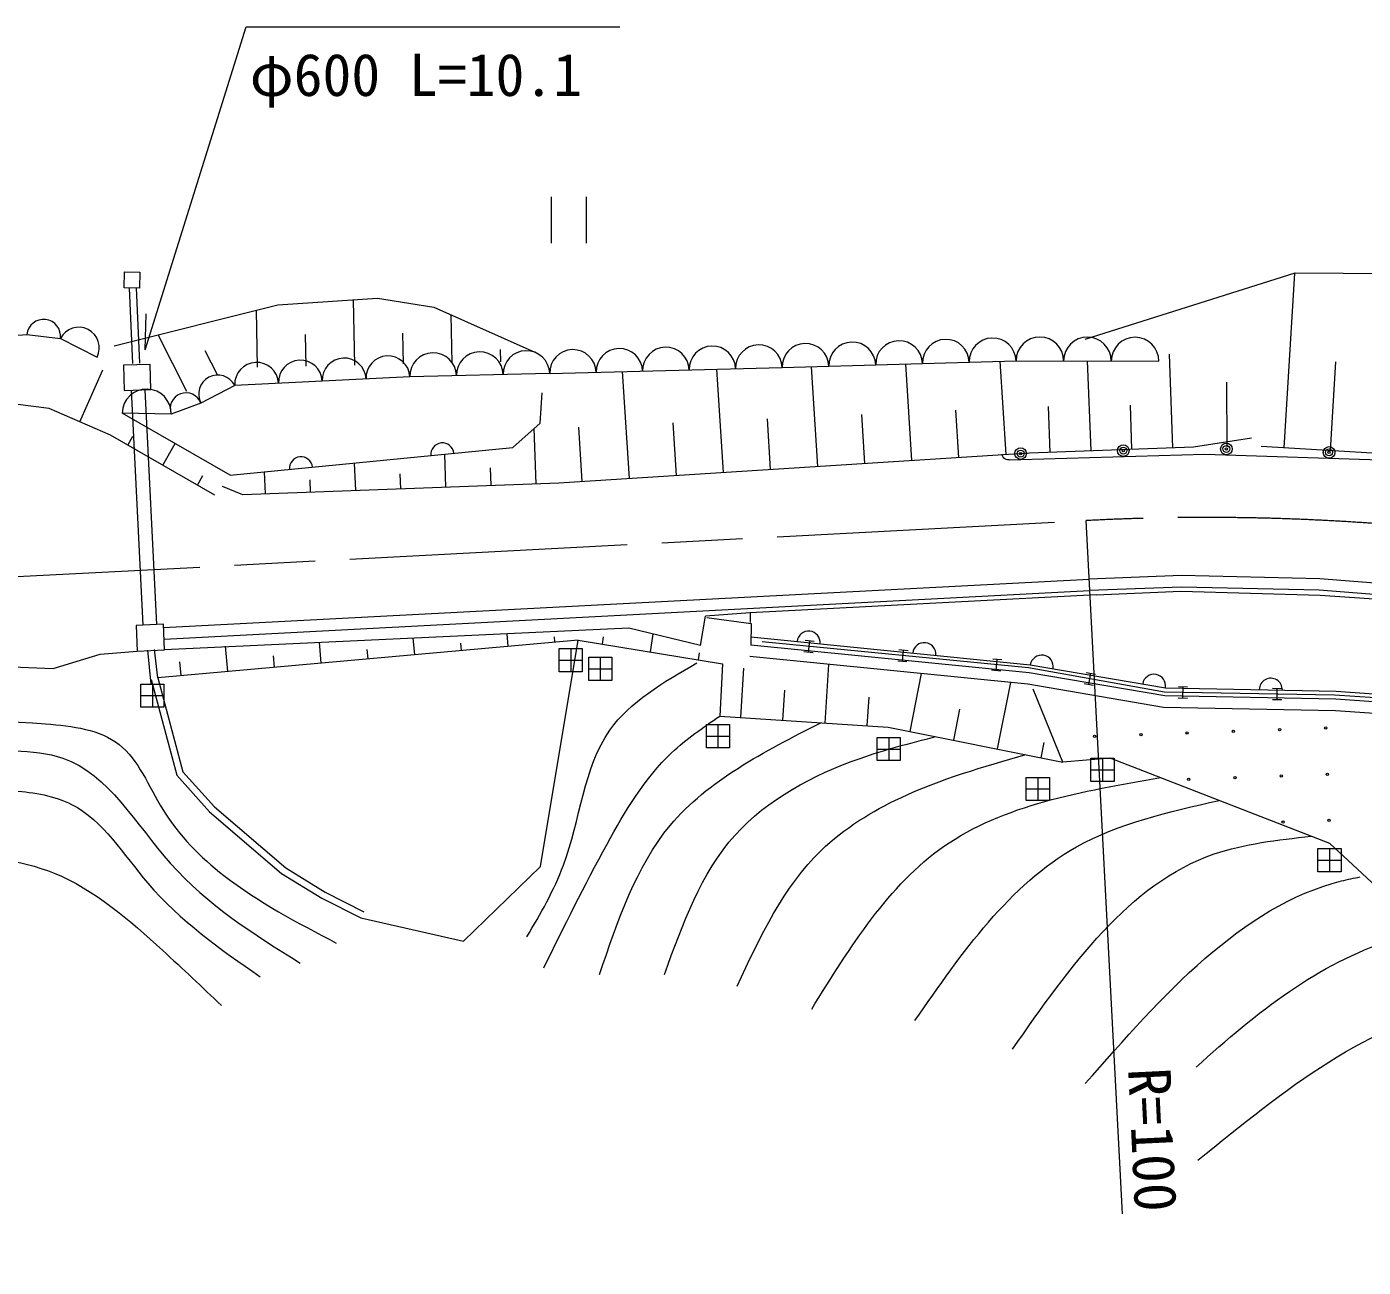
# Model space of a CAD drawing. Units: millimetres, scale not verified. Extents: x 40000 to 680000, y 20000 to 380000.
# Drawn here: x 283399 to 341185, y 266917 to 320544 of the extents above; entities that cross this region are included whole.
import ezdxf
from ezdxf.enums import TextEntityAlignment as Align

# ---------------------------------------------------------------- set-up
doc = ezdxf.new("R2010")
doc.units = ezdxf.units.MM
doc.header["$LTSCALE"] = 1000
doc.linetypes.add('CHAIN', pattern=[18.5, 12, -1.5, 3.5, -1.5])
for name, color, linetype, lineweight in [('M-BGD', 7, 'Continuous', 13), ('M-BMK', 2, 'CHAIN', 13), ('M-BMK-ROW', 30, 'Continuous', 13), ('M-STR-HTXT', 7, 'Continuous', 13)]:
    doc.layers.add(name, color=color, linetype=linetype, lineweight=lineweight)
doc.styles.add('ＭＳ ゴシック', font='')
doc.styles.get('ＭＳ ゴシック').set_extended_font_data('MS Gothic')

msp = doc.modelspace()

# ---------------------------------------------------------------- linework, layer by layer
at = {"layer": 'M-BGD'}
for p, q in [((306079, 313184), (306079, 311184)), ((307599, 311184), (307599, 313184)), ((337770, 302342), (338226, 309895)), ((287829, 309238), (287973, 305980)), ((288128, 309251), (288273, 305994)), ((297586, 305919), (297525, 308737)), ((293383, 305828), (293329, 308287)), ((301789, 306010), (301744, 308090)), ((290326, 304782), (289079, 307225)), ((295484, 305874), (295455, 307235)), ((299688, 305965), (299659, 307301)), ((291663, 305464), (291119, 306531)), ((303891, 306056), (303879, 306598)), ((332956, 302343), (332805, 306384)), ((285694, 303459), (286682, 305718)), ((313527, 301271), (313243, 305740)), ((317598, 301530), (317324, 305849)), ((321669, 301788), (321404, 305967)), ((325740, 302046), (325484, 306085)), ((329414, 302210), (329268, 306096)), ((339772, 302222), (340003, 306057)), ((309456, 301013), (309162, 305636)), ((335306, 302390), (335281, 305181)), ((288427, 294673), (287926, 304830)), ((289026, 294702), (288526, 304848)), ((323704, 301917), (323574, 303971)), ((327643, 302144), (327569, 304122)), ((331185, 302277), (331114, 304184)), ((292199, 301154), (287522, 303841)), ((311491, 301142), (311347, 303415)), ((315562, 301400), (315423, 303596)), ((319633, 301659), (319499, 303783)), ((287769, 302451), (287992, 302841)), ((305427, 300783), (305339, 303171)), ((307420, 300884), (307271, 303234)), ((289277, 301590), (289811, 302526)), ((292199, 301154), (304422, 302351)), ((297621, 300495), (297577, 301681)), ((301524, 300639), (301471, 302062)), ((325877, 301828), (326377, 301842)), ((290784, 300730), (291017, 301138)), ((293718, 300351), (293683, 301299)), ((299572, 300567), (299548, 301219)), ((303475, 300711), (303447, 301482)), ((295669, 300423), (295650, 300956)), ((289315, 294572), (329328, 296669)), ((289341, 294072), (329354, 296170)), ((312532, 293799), (312751, 295059)), ((314683, 295213), (312751, 295059)), ((304217, 293758), (304168, 294306)), ((306237, 293939), (306216, 294168)), ((308286, 293859), (308338, 294177)), ((310364, 293520), (310490, 294289)), ((288782, 292131), (288632, 293595)), ((289065, 292404), (288930, 293627)), ((307247, 294029), (289065, 292404)), ((292095, 292675), (291998, 293764)), ((296136, 293036), (296055, 293945)), ((298156, 293217), (298119, 293626)), ((300176, 293397), (300111, 294126)), ((302196, 293578), (302168, 293897)), ((317052, 294020), (317450, 293981)), ((317202, 293503), (317251, 294000)), ((321107, 293623), (321505, 293584)), ((321257, 293106), (321306, 293603)), ((290075, 292495), (290022, 293084)), ((294115, 292856), (294071, 293355)), ((312443, 293180), (312493, 293485)), ((317401, 293483), (317003, 293522)), ((317914, 290444), (318078, 292977)), ((321456, 293086), (321058, 293125)), ((325162, 293226), (325560, 293187)), ((325312, 292709), (325361, 293206)), ((314271, 290681), (314410, 292816)), ((321590, 290078), (322089, 292578)), ((325512, 292689), (325113, 292728)), ((329210, 292632), (329604, 292562)), ((329319, 292105), (329407, 292597)), ((316092, 290562), (316177, 291860)), ((325368, 289323), (325942, 292194)), ((329516, 292070), (329122, 292140)), ((333191, 292016), (333591, 292009)), ((333383, 291513), (333391, 292013)), ((337265, 291949), (337665, 291943)), ((337457, 291446), (337465, 291946)), ((319735, 290326), (319815, 291561)), ((333583, 291509), (333183, 291516)), ((337657, 291443), (337257, 291449)), ((323479, 289700), (323747, 291043)), ((327258, 288946), (327389, 289603))]:
    msp.add_line(p, q, dxfattribs=at)
for points in [[(329167, 307036), (338242, 309906), (352720, 309810), (361950, 310623)], [(291538, 300300), (287015, 302881), (284372, 304037), (281535, 304408), (275902, 304602), (271976, 304323), (268660, 304420), (265449, 305219), (262548, 306629), (259920, 308833)], [(287177, 306749), (294255, 308519), (298559, 308806), (300999, 308423), (305494, 306414)], [(271537, 306361), (283399, 307243), (284859, 307070), (286439, 306260)], [(306008, 305555), (316058, 305812), (326172, 306105), (332346, 306087)], [(306008, 305555), (299962, 305413), (292393, 305042), (290924, 304273), (289645, 303795), (287522, 303841)], [(304422, 302351), (305598, 303403), (305691, 304720)], [(336358, 302756), (333842, 302376), (326758, 302111), (306402, 300819), (292742, 300315), (291858, 300671)], [(350794, 301425), (342773, 302041), (336770, 302403)], [(325877, 301828), (325797, 301825), (325747, 301834), (325686, 301862), (325645, 301891), (325614, 301930), (325582, 301989), (325571, 302039), (325570, 302069)], [(326377, 301842), (334342, 302073), (342362, 301802), (350305, 300895), (358151, 299431), (365880, 297312)], [(386520, 286033), (361100, 293126), (357205, 294195), (351321, 295384), (345350, 296208), (339305, 296682), (333322, 296820), (329328, 296669)], [(329638, 295990), (314683, 295213), (314672, 294784)], [(386386, 285552), (360968, 292644), (357089, 293708), (351237, 294890), (345296, 295711), (339280, 296183), (333326, 296320), (329347, 296169)], [(329638, 295990), (333304, 296144), (339321, 295977), (345262, 295565), (351208, 294705), (357052, 293552), (360940, 292479), (384340, 285827), (383978, 284511)], [(312808, 295000), (314716, 294749), (314713, 293815)], [(266523, 293874), (274255, 294436), (274250, 293226), (284539, 292794), (286578, 293416), (288174, 293552)], [(312532, 293799), (309438, 294541), (289351, 293604)], [(314702, 294168), (326789, 292964), (332632, 291970), (340019, 291824), (345323, 291450), (350168, 290667), (354991, 289730), (359860, 288543), (373604, 284649), (384107, 284863)], [(297841, 282018), (302289, 281010), (305614, 284242), (307247, 294029)], [(307247, 294029), (313482, 293010), (313361, 290740), (320645, 290266), (328202, 288757), (326908, 291906)], [(383978, 284511), (373558, 284298), (359771, 288204), (354916, 289388), (350107, 290322), (345283, 291102), (340003, 291474), (332599, 291620), (326742, 292617), (314713, 293815)], [(383463, 284673), (373550, 284474), (359806, 288383), (354950, 289573), (350111, 290492), (345222, 291300), (339947, 291655), (332592, 291776), (326713, 292823), (315199, 293950)], [(383989, 284011), (373494, 283796), (359644, 287720), (354809, 288899), (350019, 289830), (345225, 290605), (339980, 290975), (332552, 291121), (326675, 292121), (314663, 293317)], [(289065, 292404), (290155, 288330), (291515, 286820), (294596, 284187), (296308, 283138), (297978, 282285)], [(288775, 292327), (289884, 288183), (291305, 286605), (294419, 283944), (296161, 282876), (297841, 282018)], [(384387, 284039), (383777, 282669), (375481, 281553), (365370, 283519), (356055, 286342), (350792, 287817), (349490, 285286), (345689, 282716), (343728, 281526), (339744, 285233), (330242, 288929), (328202, 288757)]]:
    msp.add_lwpolyline(points, dxfattribs=at)
for points in [[(287631, 309942), (288291, 309930), (288279, 309243), (287618, 309255)], [(287613, 304821), (288765, 304855), (288733, 305941), (287581, 305907)], [(288127, 294662), (288174, 293552), (289356, 293602), (289309, 294712)]]:
    msp.add_lwpolyline(points, close=True, dxfattribs=at)
for centre, radius in [((326370, 302092), 250), ((326370, 302092), 150), ((330810, 302221), 250), ((330810, 302221), 150), ((330810, 302221), 50), ((335267, 302291), 250), ((335267, 302291), 150), ((335267, 302291), 50), ((339707, 302141), 250), ((339707, 302141), 150), ((326370, 302092), 50), ((339707, 302141), 50), ((335566, 290085), 50), ((337565, 290158), 50), ((339563, 290230), 50), ((329570, 289869), 50), ((331569, 289941), 50), ((333567, 290013), 50), ((333639, 288015), 50), ((335638, 288087), 50), ((337637, 288159), 50), ((339636, 288231), 50), ((337709, 286160), 50), ((339708, 286232), 50)]:
    msp.add_circle(centre, radius, dxfattribs=at)
for centre, radius, start, end in [((284129, 307156), 735, 353.23079, 173.23079), ((285649, 306665), 888, 332.87503, 152.87503), ((317069, 305841), 1012, 1.6573, 181.6573), ((319092, 305900), 1012, 1.6573, 181.6573), ((321115, 305958), 1012, 1.6573, 181.6573), ((323138, 306017), 1012, 1.6573, 181.6573), ((325161, 306075), 1012, 1.6573, 181.6573), ((327201, 306102), 1029, 359.83674, 179.83674), ((329259, 306096), 1029, 359.83674, 179.83674), ((331317, 306090), 1029, 359.83674, 179.83674), ((299016, 305367), 947, 2.80647, 182.80647), ((300969, 305437), 1008, 1.34095, 181.34095), ((302985, 305484), 1008, 1.34095, 181.34095), ((305001, 305531), 1008, 1.34095, 181.34095), ((307013, 305580), 1005, 1.46648, 181.46648), ((309023, 305632), 1005, 1.46648, 181.46648), ((311033, 305683), 1005, 1.46648, 181.46648), ((313043, 305735), 1005, 1.46648, 181.46648), ((315053, 305786), 1005, 1.46648, 181.46648), ((293339, 305089), 947, 2.80647, 182.80647), ((295231, 305181), 947, 2.80647, 182.80647), ((297124, 305274), 947, 2.80647, 182.80647), ((291659, 304658), 829, 27.64383, 207.64383), ((288584, 303818), 1062, 358.76443, 178.76443), ((290285, 304034), 683, 20.48146, 200.48146), ((301366, 302052), 500, 5.5964, 185.5964), ((295255, 301453), 500, 5.5964, 185.5964), ((317204, 293919), 500, 354.31392, 174.31392), ((322208, 293420), 500, 354.31392, 174.31392), ((327282, 292880), 500, 350.34109, 170.34109), ((332140, 292053), 500, 350.34109, 170.34109), ((337186, 291880), 500, 358.87251, 178.87251)]:
    msp.add_arc(centre, radius, start, end, dxfattribs=at)
for points, knots in [([(305024, 281198), (305610, 282197), (306197, 283196), (306604, 284298), (307326, 286251), (307483, 288527), (308609, 290132), (309480, 291371), (310928, 292210), (312377, 293049)], [0, 0, 0, 0, 1, 1, 1, 2, 2, 2, 3, 3, 3, 3]), ([(213855, 277739), (216426, 279964), (218996, 282189), (221975, 283477), (225367, 284943), (229288, 285193), (233126, 285425), (238640, 285760), (243980, 286057), (249354, 286508), (255212, 286771), (261017, 287138), (266892, 288348), (272576, 289352), (278099, 290933), (284214, 290405), (285383, 290319), (286577, 290161), (287390, 289518), (288228, 288864), (288670, 287704), (289280, 286710), (289982, 285566), (290905, 284643), (291925, 283849), (293409, 282694), (295097, 281814), (296784, 280933)], [0, 0, 0, 0, 1, 1, 1, 2, 2, 2, 3, 3, 3, 4, 4, 4, 5, 5, 5, 6, 6, 6, 7, 7, 7, 8, 8, 8, 9, 9, 9, 9]), ([(305753, 279861), (306634, 281647), (307515, 283433), (308488, 285209), (309272, 286640), (310116, 288064), (311283, 289159), (311913, 289750), (312637, 290245), (313361, 290740)], [0, 0, 0, 0, 1, 1, 1, 2, 2, 2, 3, 3, 3, 3]), ([(308160, 279566), (308955, 281908), (309750, 284250), (311219, 286015), (312841, 287964), (315286, 289210), (317730, 290456)], [0, 0, 0, 0, 1, 1, 1, 2, 2, 2, 2]), ([(310971, 279566), (311760, 281760), (312549, 283954), (314030, 285602), (315416, 287144), (317407, 288207), (319427, 288916), (320513, 289298), (321607, 289577), (322702, 289856)], [0, 0, 0, 0, 1, 1, 1, 2, 2, 2, 3, 3, 3, 3]), ([(217111, 278072), (218736, 279419), (220362, 280766), (222186, 281689), (225192, 283211), (228736, 283584), (232228, 283849), (239782, 284423), (247088, 284496), (254397, 285361), (259953, 285811), (265430, 286729), (270972, 287898), (274902, 288646), (278818, 289480), (282883, 289248), (283599, 289213), (284322, 289146), (284961, 288924), (286933, 288237), (288114, 286067), (289604, 284389), (291230, 282557), (293224, 281313), (295219, 280069)], [0, 0, 0, 0, 1, 1, 1, 2, 2, 2, 3, 3, 3, 4, 4, 4, 5, 5, 5, 6, 6, 6, 7, 7, 7, 8, 8, 8, 8]), ([(314113, 279070), (315112, 281215), (316112, 283360), (317750, 284940), (318729, 285884), (319935, 286626), (321189, 287215), (322929, 288032), (324761, 288555), (326594, 289078)], [0, 0, 0, 0, 1, 1, 1, 2, 2, 2, 3, 3, 3, 3]), ([(222407, 278180), (224216, 279275), (226026, 280371), (227968, 281041), (231172, 282148), (234735, 282098), (238226, 282175), (242526, 282270), (246716, 282558), (250914, 282985), (257214, 283373), (263451, 283932), (269735, 285522), (274072, 286536), (278362, 287955), (282855, 287520), (283724, 287443), (284602, 287299), (285338, 286926), (286703, 286235), (287578, 284756), (288632, 283525), (290039, 281880), (291765, 280678), (293491, 279476)], [0, 0, 0, 0, 1, 1, 1, 2, 2, 2, 3, 3, 3, 4, 4, 4, 5, 5, 5, 6, 6, 6, 7, 7, 7, 8, 8, 8, 8]), ([(317337, 278078), (319005, 280763), (320673, 283448), (323042, 285106), (325615, 286907), (329015, 287495), (332415, 288084)], [0, 0, 0, 0, 1, 1, 1, 2, 2, 2, 2]), ([(321802, 277582), (323848, 280526), (325894, 283469), (328787, 285088), (330616, 286111), (332783, 286604), (334950, 287098)], [0, 0, 0, 0, 1, 1, 1, 2, 2, 2, 2]), ([(326018, 276342), (328529, 279928), (331040, 283513), (334742, 284784), (336040, 285229), (337483, 285390), (338927, 285551)], [0, 0, 0, 0, 1, 1, 1, 2, 2, 2, 2]), ([(260719, 280771), (265230, 281790), (269741, 282808), (274594, 283795), (278008, 284489), (281591, 285168), (284583, 283957), (286310, 283257), (287840, 281928), (289280, 280609), (290147, 279815), (290982, 279024), (291817, 278234)], [0, 0, 0, 0, 1, 1, 1, 2, 2, 2, 3, 3, 3, 4, 4, 4, 4]), ([(329160, 274854), (332530, 278685), (335901, 282517), (340239, 283618), (340507, 283686), (340779, 283743), (341055, 283792)], [0, 0, 0, 0, 1, 1, 1, 2, 2, 2, 2]), ([(333961, 275561), (336571, 277959), (339283, 280066), (342388, 281055), (348132, 282883), (355219, 280885), (360990, 277913), (363698, 276518), (366117, 274910), (368431, 273118), (370732, 271337), (372930, 269375), (375128, 267413)], [0, 0, 0, 0, 1, 1, 1, 2, 2, 2, 3, 3, 3, 4, 4, 4, 4]), ([(334038, 271547), (337771, 274583), (341503, 277619), (345695, 278161), (349653, 278672), (354019, 276960), (357931, 274937), (362541, 272552), (366519, 269734), (370498, 266917)], [0, 0, 0, 0, 1, 1, 1, 2, 2, 2, 3, 3, 3, 3])]:
    msp.add_open_spline(points, degree=3, knots=knots, dxfattribs=at)
at = {"layer": 'M-BMK'}
msp.add_line((278898, 296562), (329206, 299193), dxfattribs=at)
msp.add_arc((334428, 199330), 100000, 73.24344, 92.99365, dxfattribs=at)
at = {"layer": 'M-BMK-ROW'}
for p, q in [((306918, 293659), (306918, 292659)), ((306418, 293159), (307418, 293159)), ((308197, 293289), (308197, 292289)), ((307697, 292789), (308697, 292789)), ((288833, 292131), (288833, 291131)), ((288333, 291631), (289333, 291631)), ((313285, 290375), (313285, 289375)), ((312785, 289875), (313785, 289875)), ((320669, 289817), (320669, 288817)), ((320169, 289317), (321169, 289317)), ((329413, 288418), (330413, 288418)), ((329913, 288918), (329913, 287918)), ((327115, 288095), (327115, 287095)), ((326615, 287595), (327615, 287595)), ((339723, 285014), (339723, 284014)), ((339223, 284514), (340223, 284514))]:
    msp.add_line(p, q, dxfattribs=at)
for points in [[(306418, 292659), (306418, 293659), (307418, 293659), (307418, 292659)], [(307697, 292289), (307697, 293289), (308697, 293289), (308697, 292289)], [(288333, 291131), (288333, 292131), (289333, 292131), (289333, 291131)], [(312785, 289375), (312785, 290375), (313785, 290375), (313785, 289375)], [(320169, 288817), (320169, 289817), (321169, 289817), (321169, 288817)], [(329413, 287918), (329413, 288918), (330413, 288918), (330413, 287918)], [(326615, 287095), (326615, 288095), (327615, 288095), (327615, 287095)], [(339223, 284014), (339223, 285014), (340223, 285014), (340223, 284014)]]:
    msp.add_lwpolyline(points, close=True, dxfattribs=at)
at = {"layer": 'M-STR-HTXT'}
for p, q in [((288518, 306582), (288565, 308139)), ((330773, 269234), (329206, 299193))]:
    msp.add_line(p, q, dxfattribs=at)
msp.add_lwpolyline([(288518, 306582), (292891, 320544), (309044, 320544)], dxfattribs=at)

# ---------------------------------------------------------------- texts
at = {"layer": 'M-STR-HTXT', "style": 'ＭＳ ゴシック'}
msp.add_text('φ600 L=10.1', height=1833, dxfattribs=at).set_placement((293044, 317000), align=Align.BOTTOM_LEFT)
msp.add_text('R=100', height=1833, rotation=272.8, dxfattribs=at).set_placement((330467, 275477), align=Align.BOTTOM_LEFT)

doc.saveas('drawing.dxf')
